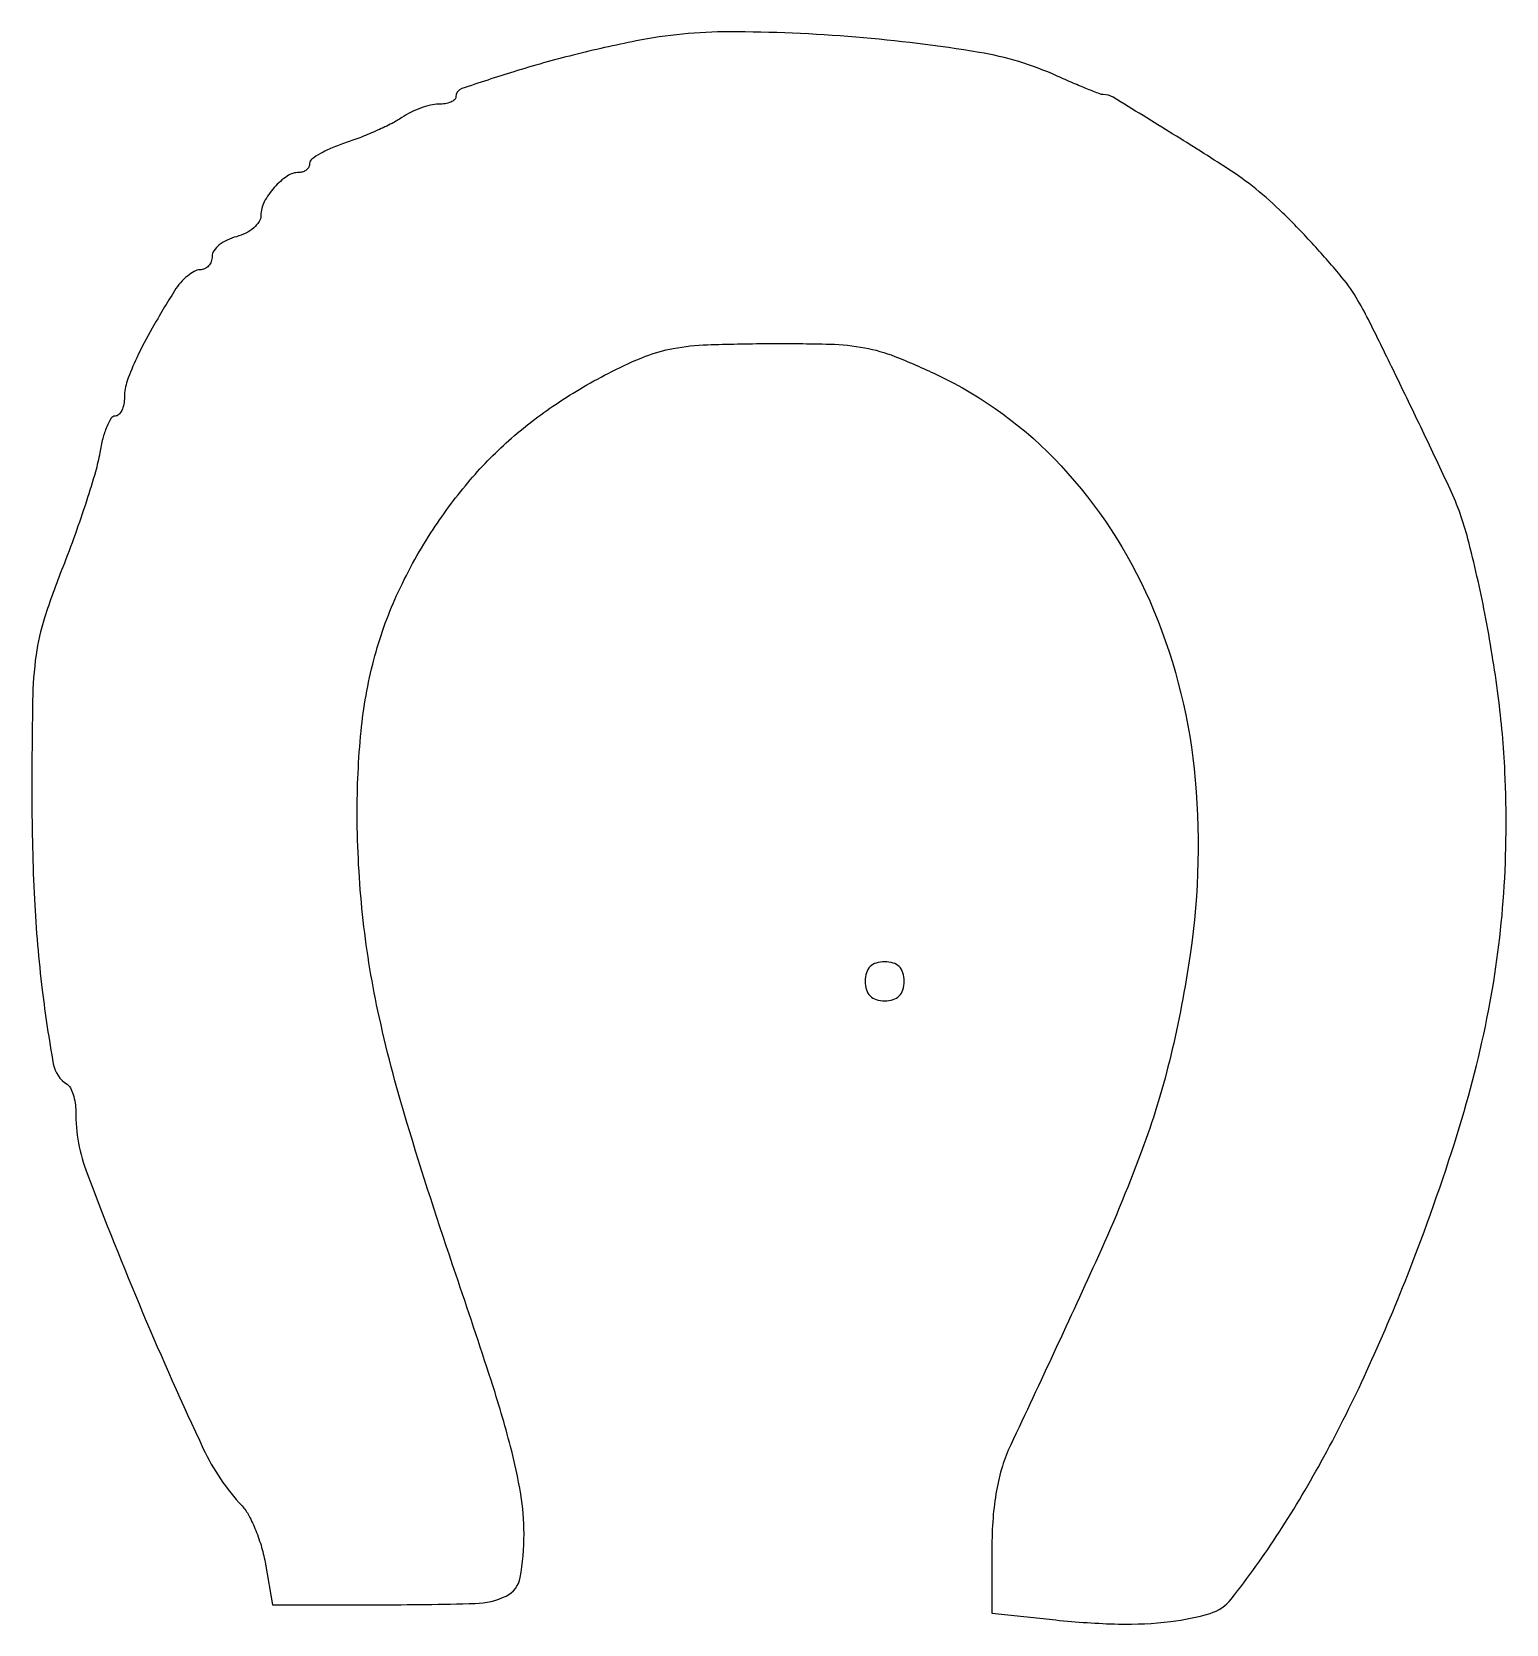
# Model space of a CAD drawing. Extents: x 0 to 152, y 0 to 163.
import ezdxf

# ---------------------------------------------------------------- set-up
doc = ezdxf.new("R2010")
doc.units = 0

msp = doc.modelspace()

# ---------------------------------------------------------------- linework, layer by layer
for points in [[(62.5, 162.493736, 0.012318), (56.055982, 161.046796, 0.01388), (49.944852, 159.333963, 0.006457), (44.610714, 157.602092, 0.321415), (44, 156.750199, -0.21794), (43.868643, 156.463154, -0.078431), (43.477861, 156.220371, -0.059636), (42.903096, 156.054944, -0.040299), (42.222506, 156, 0.058375), (41.400335, 155.903683, 0.028543), (40.387728, 155.601172, 0.027855), (39.358039, 155.162095, 0.036035), (38.472506, 154.642289, -0.032421), (37.457201, 154.03641, -0.0125), (35.977861, 153.325078, -0.012315), (34.330329, 152.631275, -0.014864), (32.75, 152.064737, 0.020834), (31.313449, 151.530309, 0.030312), (30.101562, 150.932255, 0.030492), (29.215243, 150.35157, 0.236738), (29, 149.922448, -0.115401), (28.917693, 149.570585, -0.100437), (28.685268, 149.270969, -0.093403), (28.337727, 149.069874, -0.084774), (27.928571, 149, 0.149703), (26.694808, 148.622137, 0.062235), (25.369529, 147.462809, 0.061376), (24.340938, 145.975918, 0.121235), (24, 144.590481, -0.141869), (23.814576, 143.950132, -0.072625), (23.265625, 143.309798, -0.062888), (22.456102, 142.766041, -0.055047), (21.5, 142.410644, 0.049341), (20.543644, 142.067489, 0.059134), (19.734375, 141.55872, 0.069524), (19.183419, 140.970385, 0.15466), (19, 140.391592, -0.089306), (18.90434, 139.860289, -0.095114), (18.630036, 139.40878, -0.099862), (18.22103, 139.106707, -0.109705), (17.740547, 139, 0.126907), (17.163526, 138.851146, 0.046074), (16.459024, 138.372255, 0.042023), (15.750218, 137.680682, 0.038885), (15.146512, 136.862995, 0.009176), (12.84881, 133.028937, 0.020049), (11.262883, 129.993421, 0.025194), (10.283298, 127.616966, 0.085358), (10, 125.969584, -0.046505), (9.929733, 125.215734, -0.066463), (9.719561, 124.578565, -0.086567), (9.409996, 124.148637, -0.195964), (9.045313, 124, 0.260462), (8.63705, 123.771849, 0.038329), (8.187908, 122.898438, 0.035117), (7.77537, 121.686715, 0.023299), (7.467113, 120.25, -0.028985), (7.022559, 118.287056, -0.00794), (6.09504, 115.251563, -0.007999), (4.931785, 111.837897, -0.008261), (3.6718, 108.5, 0.016081), (1.793579, 103.278604, 0.044776), (0.93019, 99.482777, 0.029537), (0.578722, 94.811742, 0.004012), (0.5, 85, 0.012507), (0.764547, 74.42576, 0.017911), (1.568604, 65.082261, 0.013314), (2.698721, 57.517149, 0.213745), (4.115573, 55.428572, -0.134774), (4.455864, 55.062773, -0.044198), (4.740199, 54.376944, -0.040295), (4.934743, 53.523537, -0.035912), (5, 52.616135, 0.09079), (6.161319, 46.273206, 0.009247), (11.866604, 32.016334, 0.009922), (18.093525, 18.03485, 0.077954), (22.063087, 12.162659, -0.066189), (22.767377, 11.171612, -0.025924), (23.473954, 9.646354, -0.025112), (24.077078, 7.895651, -0.028555), (24.4719, 6.166323), (25.175796, 2), (35.837898, 2.013655, 0.006006), (45.987188, 2.148578, 0.106163), (49.158742, 2.914096, 0.240611), (50.598593, 4.807429, 0.044513), (51, 9.307408, 0.041478), (50.662559, 13.368153, 0.022831), (49.61559, 18.24506, 0.014166), (47.618023, 25.051846, 0.00363), (43.99695, 35.940777, -0.008209), (38.976933, 51.511302, -0.020984), (36.005132, 62.982062, -0.026823), (34.435168, 72.841591, -0.025007), (33.880758, 83.046925, -0.025472), (34.282721, 91.654606, -0.039453), (35.588166, 98.975468, -0.042569), (37.928152, 105.581754, -0.037189), (41.442959, 112.0179, -0.030724), (45.235431, 117.158449, -0.036321), (49.438522, 121.495978, -0.035756), (54.283309, 125.233163, -0.028241), (60, 128.575757, -0.024346), (63.448984, 130.132354, -0.049514), (66.307212, 130.942883, -0.035526), (69.82363, 131.318282, -0.007497), (76, 131.443906, -0.007767), (82.390311, 131.378777, -0.038882), (85.949361, 131.009276, -0.048682), (89.037398, 130.126442, -0.01665), (93.315045, 128.272101, -0.095486), (106.108408, 118.890561, -0.084042), (115.190981, 105.026847, -0.077009), (119.74309, 87.815951, -0.062833), (119.349265, 68.744893, -0.02191), (117.355025, 58.373378, -0.029309), (114.593675, 49.199577, -0.018929), (109.926525, 37.807714, -0.004058), (100.928584, 18.434276, 0.037107), (100.078172, 16.2335, 0.028946), (99.476896, 13.740723, 0.026013), (99.118385, 10.928463, 0.018698), (99, 7.76387), (99, 1.159188), (105.552822, 0.45744, 0.020752), (111.982395, 0.03772, 0.035628), (117.344549, 0.292808, 0.043114), (121.39955, 1.135663, 0.154128), (123.563633, 2.606558, 0.023346), (128.466495, 9.455294, 0.019068), (133.072995, 17.201649, 0.017507), (137.44352, 25.949287, 0.013298), (141.635619, 35.816623, 0.017728), (146.742509, 50.267672, 0.028262), (149.954822, 62.968146, 0.031035), (151.521357, 75.027965, 0.028775), (151.640973, 87.5, 0.020359), (150.948951, 95.285311, 0.015572), (149.58259, 103.724733, 0.015506), (147.84391, 111.403903, 0.045565), (146.01402, 116.5, 0.002239), (143.183642, 122.507678, 0.002274), (140.313874, 128.459053, 0.001828), (137.778759, 133.608026, 0.015659), (136.564309, 135.871334, 0.041991), (134.922039, 138.232457, 0.012574), (132.040181, 141.539467, 0.013094), (128.853429, 144.838136, 0.02433), (126.076516, 147.312341, 0.026641), (123.222519, 149.375344, 0.004578), (117.571327, 152.945745, 0.001528), (111.440645, 156.715131, 0.137915), (110.427523, 157, -0.091917), (110.065084, 157.067196, -0.003704), (108.815768, 157.557583, -0.006391), (107.341429, 158.170928, -0.004471), (105.695136, 158.898154, 0.065663), (97.680205, 161.322808, 0.019897), (85.045978, 162.882624, 0.020485), (72.060578, 163.429438, 0.049381)], [(86, 66, 0.072254), (86.126841, 65.126841, 0.124864), (86.5, 64.5, 0.124864), (87.126841, 64.126841, 0.072254), (88, 64, 0.072254), (88.873159, 64.126841, 0.124864), (89.5, 64.5, 0.124864), (89.873159, 65.126841, 0.072254), (90, 66, 0.072254), (89.873159, 66.873159, 0.124864), (89.5, 67.5, 0.124864), (88.873159, 67.873159, 0.072254), (88, 68, 0.072254), (87.126841, 67.873159, 0.124864), (86.5, 67.5, 0.124864), (86.126841, 66.873159, 0.072254)]]:
    msp.add_lwpolyline(points, format="xyb", close=True)

doc.saveas('drawing.dxf')
